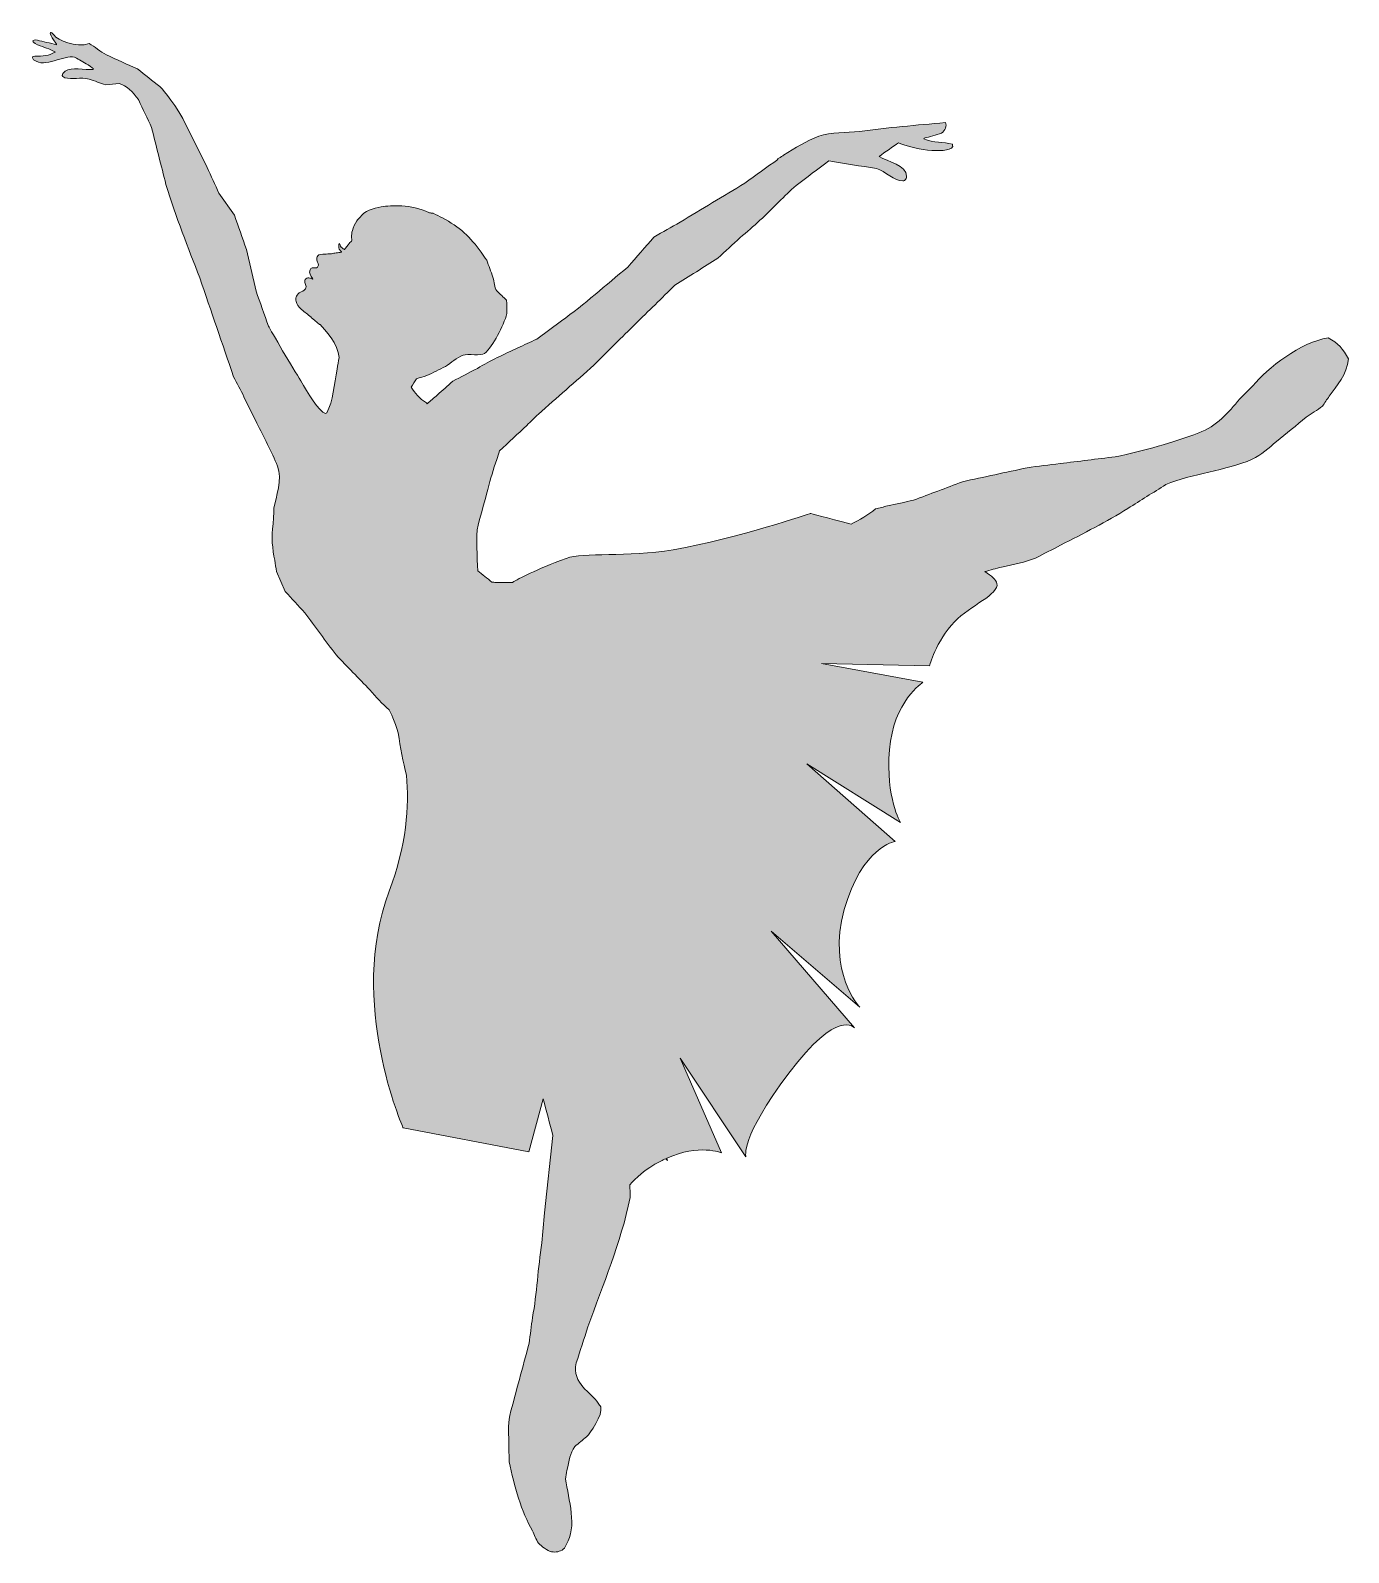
# Model space of a CAD drawing. Header units: inches. Extents: x 11.4 to 68.2, y -73 to -7.4.
import ezdxf

# ---------------------------------------------------------------- set-up
doc = ezdxf.new("R2010")
doc.units = ezdxf.units.IN
doc.header["$MEASUREMENT"] = 0
doc.layers.add('Layer 1', color=7, linetype='Continuous')

msp = doc.modelspace()

# ---------------------------------------------------------------- hatches: boundary and pattern name
at = {"layer": 'Layer 1'}
h = msp.add_hatch(color=250, dxfattribs=at)
edge = h.paths.add_edge_path()
edge.add_spline(control_points=[(67.365, -20.651), (66.209, -20.834), (64.732, -21.963), (64.123, -22.72), (64.123, -22.72), (63.554, -23.29), (63.554, -23.29), (63.073, -23.882), (62.564, -24.461), (61.786, -24.754), (60.677, -25.171), (59.416, -25.534), (58.191, -25.783), (57.399, -25.88), (56.602, -25.977), (55.807, -26.075), (55.334, -26.134), (54.865, -26.194), (54.391, -26.254), (53.461, -26.456), (52.527, -26.658), (51.597, -26.859), (50.894, -27.126), (50.193, -27.391), (49.49, -27.658), (49.115, -27.738), (48.739, -27.818), (48.366, -27.9), (48.194, -27.944), (48.023, -27.987), (47.852, -28.029), (47.531, -28.292), (47.17, -28.503), (46.794, -28.691), (45.768, -28.408), (45.034, -28.225), (45.034, -28.225), (45.034, -28.225), (41.958, -29.297), (39.119, -29.791), (37.11, -30.139), (35.266, -29.879), (34.506, -30.164), (33.173, -30.663), (32.475, -31.033), (32.19, -31.198), (31.949, -31.2), (31.708, -31.201), (31.467, -31.203), (31.414, -31.199), (31.361, -31.192), (31.308, -31.188), (31.104, -31.024), (30.901, -30.861), (30.697, -30.696), (30.687, -30.155), (30.595, -29.232), (30.708, -28.734), (30.85, -28.223), (30.991, -27.71), (31.132, -27.198), (31.253, -26.728), (31.361, -26.311), (31.52, -25.902), (31.561, -25.778), (31.598, -25.654), (31.639, -25.529), (32.031, -25.161), (32.423, -24.793), (32.814, -24.428), (32.979, -24.266), (33.145, -24.104), (33.31, -23.944), (34.11, -23.241), (34.907, -22.538), (35.706, -21.837), (36.013, -21.527), (36.32, -21.216), (36.627, -20.906), (37.2, -20.345), (37.771, -19.783), (38.345, -19.223), (38.627, -18.944), (38.91, -18.666), (39.191, -18.388), (39.813, -17.996), (40.434, -17.607), (41.056, -17.214), (41.374, -16.921), (41.693, -16.624), (42.011, -16.331), (42.596, -15.857), (43.15, -15.323), (43.681, -14.794), (43.928, -14.548), (44.166, -14.311), (44.422, -14.084), (44.89, -13.735), (45.356, -13.38), (45.83, -13.026), (46.517, -13.135), (47.204, -13.243), (47.892, -13.354), (48.278, -13.472), (48.668, -13.889), (49.024, -13.888), (49.085, -13.883), (49.039, -13.892), (49.096, -13.871), (49.174, -13.818), (49.193, -13.76), (49.183, -13.683), (49.203, -13.217), (48.372, -13.039), (48.002, -12.84), (48.274, -12.623), (48.603, -12.422), (48.843, -12.239), (49.331, -12.492), (50.909, -12.771), (51.187, -12.407), (51.179, -12.372), (51.172, -12.336), (51.163, -12.301), (50.77, -12.189), (50.359, -12.278), (49.93, -12.07), (49.93, -12.07), (49.945, -12.049), (49.945, -12.049), (50.195, -11.974), (50.448, -11.899), (50.7, -11.823), (50.856, -11.726), (50.941, -11.499), (50.862, -11.374), (49.62, -11.473), (48.385, -11.595), (47.157, -11.753), (46.581, -11.828), (45.948, -11.761), (45.403, -11.96), (44.867, -12.154), (44.378, -12.471), (43.883, -12.78), (43.883, -12.78), (43.882, -12.78), (43.88, -12.78), (43.87, -12.787), (43.863, -12.793), (43.853, -12.799), (43.776, -12.845), (43.702, -12.894), (43.625, -12.94), (43.629, -12.946), (43.631, -12.952), (43.636, -12.958), (43.163, -13.299), (42.689, -13.641), (42.217, -13.983), (41.286, -14.543), (40.354, -15.104), (39.423, -15.666), (39.046, -15.878), (38.672, -16.092), (38.296, -16.306), (37.921, -16.739), (37.545, -17.17), (37.171, -17.601), (36.223, -18.377), (35.302, -19.209), (34.303, -19.924), (34.303, -19.924), (33.238, -20.712), (33.238, -20.712), (32.966, -20.836), (32.698, -20.962), (32.427, -21.087), (31.841, -21.345), (31.227, -21.654), (30.684, -21.97), (30.329, -22.155), (29.973, -22.34), (29.619, -22.526), (29.398, -22.724), (29.175, -22.923), (28.954, -23.12), (28.809, -23.245), (28.662, -23.369), (28.517, -23.496), (28.493, -23.47), (28.469, -23.447), (28.445, -23.423), (28.212, -23.311), (27.962, -23.006), (27.829, -22.781), (27.906, -22.659), (27.982, -22.538), (28.058, -22.418), (28.207, -22.373), (28.355, -22.329), (28.505, -22.284), (28.772, -22.152), (29.038, -22.017), (29.305, -21.885), (29.551, -21.734), (29.777, -21.509), (30.067, -21.401), (30.262, -21.329), (30.86, -21.44), (30.987, -21.329), (31.349, -21.018), (31.811, -20.14), (31.955, -19.609), (31.951, -19.417), (31.947, -19.223), (31.943, -19.029), (31.802, -18.895), (31.66, -18.763), (31.52, -18.63), (31.401, -18.463), (31.421, -18.263), (31.35, -18.038), (31.26, -17.79), (31.173, -17.546), (31.084, -17.299), (31.003, -17.185), (30.922, -17.073), (30.842, -16.96), (30.387, -16.316), (29.901, -15.854), (29.171, -15.483), (29.038, -15.415), (28.905, -15.346), (28.772, -15.278), (28.721, -15.273), (28.67, -15.268), (28.619, -15.262), (27.781, -14.878), (26.973, -14.931), (26.538, -15.01), (26.185, -15.064), (25.796, -15.184), (25.627, -15.452), (25.574, -15.497), (25.525, -15.545), (25.49, -15.601), (25.396, -15.736), (25.327, -15.883), (25.289, -16.028), (25.264, -16.117), (25.251, -16.224), (25.253, -16.316), (25.254, -16.357), (25.275, -16.411), (25.268, -16.451), (25.258, -16.495), (25.188, -16.538), (25.152, -16.581), (25.102, -16.644), (25.007, -16.801), (24.951, -16.839), (24.946, -16.838), (24.94, -16.837), (24.935, -16.835), (24.89, -16.812), (24.801, -16.753), (24.775, -16.697), (24.763, -16.666), (24.765, -16.605), (24.731, -16.588), (24.689, -16.62), (24.701, -16.778), (24.725, -16.825), (24.748, -16.87), (24.786, -16.907), (24.824, -16.942), (24.824, -16.946), (24.823, -16.951), (24.823, -16.956), (24.749, -16.983), (24.662, -16.981), (24.585, -16.99), (24.517, -16.998), (24.457, -17.021), (24.392, -17.025), (24.289, -17.032), (24.184, -17.037), (24.081, -17.047), (24.024, -17.052), (23.839, -17.037), (23.797, -17.115), (23.764, -17.172), (23.751, -17.245), (23.757, -17.305), (23.772, -17.438), (23.887, -17.461), (23.793, -17.6), (23.729, -17.693), (23.626, -17.607), (23.558, -17.629), (23.519, -17.643), (23.481, -17.694), (23.468, -17.722), (23.403, -17.851), (23.485, -17.974), (23.583, -18.114), (23.583, -18.114), (23.576, -18.12), (23.576, -18.12), (23.573, -18.121), (23.572, -18.121), (23.569, -18.121), (23.532, -18.096), (23.492, -18.083), (23.455, -18.075), (23.421, -18.067), (23.394, -18.062), (23.363, -18.062), (23.311, -18.06), (23.258, -18.134), (23.245, -18.174), (23.206, -18.307), (23.356, -18.39), (23.264, -18.547), (23.217, -18.631), (23.095, -18.655), (23.026, -18.693), (22.994, -18.714), (22.92, -18.8), (22.884, -18.854), (22.884, -18.859), (22.882, -18.859), (22.88, -18.862), (22.873, -18.875), (22.866, -18.888), (22.863, -18.894), (22.863, -18.894), (22.863, -18.895), (22.863, -18.897), (22.846, -18.941), (22.839, -19.007), (22.863, -19.091), (22.887, -19.203), (22.973, -19.328), (23.097, -19.427), (23.236, -19.538), (23.368, -19.656), (23.507, -19.764), (23.51, -19.772), (23.513, -19.781), (23.522, -19.788), (23.583, -19.831), (23.742, -19.966), (23.872, -20.075), (23.882, -20.076), (23.891, -20.082), (23.899, -20.084), (24.081, -20.271), (24.702, -20.954), (24.714, -21.498), (24.688, -21.668), (24.66, -21.837), (24.634, -22.005), (24.505, -22.669), (24.468, -23.369), (24.185, -23.894), (24.165, -23.901), (24.145, -23.91), (24.126, -23.919), (23.857, -23.829), (23.364, -23.01), (23.062, -22.505), (23.062, -22.505), (23.07, -22.504), (23.07, -22.504), (22.735, -22.014), (21.771, -20.322), (21.671, -20.148), (21.494, -19.646), (21.313, -19.144), (21.135, -18.642), (21.135, -18.642), (20.724, -16.84), (20.724, -16.84), (20.551, -16.347), (20.377, -15.854), (20.203, -15.362), (20.203, -15.362), (19.538, -14.419), (19.538, -14.419), (19.369, -14.048), (19.198, -13.676), (19.029, -13.305), (19.029, -13.305), (17.975, -11.199), (17.975, -11.199), (17.529, -10.385), (16.991, -9.817), (16.991, -9.817), (16.668, -9.569), (16.346, -9.318), (16.028, -9.057), (15.578, -8.857), (15.13, -8.653), (14.681, -8.452), (14.422, -8.322), (14.188, -8.088), (13.94, -7.958), (13.376, -8.177), (12.567, -7.802), (12.427, -7.6), (12.287, -7.397), (12.18, -7.471), (12.344, -7.709), (12.507, -7.947), (12.473, -7.903), (12.536, -7.986), (12.536, -7.986), (12.536, -8.013), (12.536, -8.013), (12.262, -7.948), (11.938, -7.876), (11.713, -7.821), (11.487, -7.767), (11.408, -7.887), (11.713, -8.013), (12.017, -8.14), (12.202, -8.187), (12.481, -8.314), (12.463, -8.322), (12.444, -8.334), (12.427, -8.343), (12.232, -8.481), (11.947, -8.514), (11.601, -8.508), (11.438, -8.489), (11.454, -8.66), (11.656, -8.726), (12.152, -8.993), (12.983, -8.356), (13.388, -8.59), (13.591, -8.709), (13.714, -8.769), (13.993, -8.949), (14.271, -9.128), (13.993, -9.084), (13.993, -9.084), (13.526, -9.069), (13.027, -8.967), (12.812, -9.249), (12.728, -9.398), (12.835, -9.393), (12.893, -9.441), (13.206, -9.515), (13.563, -9.409), (13.94, -9.496), (14.178, -9.58), (14.416, -9.662), (14.652, -9.744), (14.845, -9.726), (15.039, -9.708), (15.232, -9.69), (15.553, -9.755), (15.821, -10.056), (16.062, -10.378), (16.062, -10.385), (16.062, -10.393), (16.061, -10.4), (16.066, -10.4), (16.071, -10.4), (16.077, -10.401), (16.263, -10.796), (16.448, -11.193), (16.634, -11.586), (16.838, -12.404), (17.045, -13.224), (17.25, -14.043), (17.686, -15.457), (18.201, -16.756), (18.715, -18.073), (19.198, -19.493), (19.684, -20.914), (20.168, -22.333), (20.316, -22.619), (20.466, -22.905), (20.616, -23.192), (20.616, -23.192), (21.172, -24.331), (21.172, -24.331), (21.477, -24.929), (21.81, -25.555), (22.067, -26.194), (22.278, -26.719), (21.999, -27.541), (21.909, -27.997), (21.899, -28.223), (21.886, -28.447), (21.874, -28.675), (21.784, -29.235), (21.843, -29.761), (21.946, -30.247), (21.971, -30.41), (21.994, -30.571), (22.019, -30.732), (22.019, -30.732), (22.395, -31.591), (22.395, -31.591), (22.676, -31.897), (22.959, -32.204), (23.242, -32.511), (23.689, -33.116), (24.136, -33.721), (24.585, -34.327), (25.073, -34.831), (25.561, -35.335), (26.049, -35.839), (26.29, -36.137), (26.58, -36.431), (26.878, -36.701), (26.945, -36.829), (27.107, -37.165), (27.27, -37.685), (27.355, -38.33), (27.483, -38.934), (27.627, -39.519), (27.744, -40.829), (27.63, -42.527), (26.875, -44.521), (25.072, -49.288), (27.479, -54.718), (27.479, -54.718), (27.479, -54.718), (32.894, -55.757), (32.894, -55.757), (32.894, -55.757), (33.518, -53.468), (33.518, -53.468), (33.659, -53.997), (33.799, -54.527), (33.939, -55.057), (33.939, -55.057), (33.577, -58.385), (33.577, -58.385), (33.539, -58.816), (33.504, -59.248), (33.467, -59.68), (33.281, -60.776), (33.26, -61.858), (33.056, -62.898), (33.006, -63.27), (32.959, -63.642), (32.912, -64.012), (32.632, -65.05), (32.354, -66.086), (32.075, -67.123), (31.988, -67.542), (32.038, -67.973), (32.038, -68.429), (32.038, -68.429), (32.052, -69.12), (32.052, -69.12), (32.27, -70.16), (32.585, -71.289), (33.056, -72.096), (33.145, -72.272), (33.2, -72.471), (33.323, -72.63), (33.426, -72.762), (33.715, -72.973), (33.88, -73.004), (34.05, -73.037), (34.246, -72.995), (34.387, -72.895), (34.456, -72.846), (34.478, -72.751), (34.521, -72.677), (34.991, -71.963), (34.616, -70.738), (34.484, -69.869), (34.504, -69.746), (34.524, -69.62), (34.543, -69.494), (34.635, -69.056), (34.673, -68.759), (34.884, -68.465), (35.052, -68.324), (35.223, -68.183), (35.39, -68.042), (35.55, -67.915), (36.091, -67.087), (36.008, -66.759), (35.968, -66.703), (35.929, -66.644), (35.888, -66.591), (35.594, -66.122), (34.75, -65.773), (34.944, -64.858), (35.113, -64.339), (35.282, -63.819), (35.451, -63.298), (36.097, -61.469), (36.862, -59.734), (37.267, -57.721), (37.266, -57.54), (37.262, -57.361), (37.26, -57.18), (37.488, -56.894), (37.886, -56.529), (38.589, -56.152), (38.665, -56.111), (38.735, -56.087), (38.808, -56.052), (38.831, -56.076), (38.85, -56.106), (38.874, -56.13), (38.867, -56.099), (38.858, -56.065), (38.85, -56.033), (40.239, -55.398), (41.215, -55.802), (41.215, -55.802), (41.215, -55.802), (39.424, -51.715), (39.424, -51.715), (39.424, -51.715), (42.261, -55.971), (42.261, -55.971), (42.261, -55.971), (41.989, -55.181), (44.113, -52.361), (46.237, -49.537), (46.94, -50.407), (46.94, -50.407), (46.94, -50.407), (43.354, -46.233), (43.354, -46.233), (43.354, -46.233), (47.169, -49.523), (47.169, -49.523), (47.169, -49.523), (45.752, -48.022), (46.504, -45.312), (47.256, -42.602), (48.695, -42.373), (48.695, -42.373), (48.695, -42.373), (44.883, -39.025), (44.883, -39.025), (44.883, -39.025), (48.922, -41.548), (48.922, -41.548), (48.922, -41.548), (48.289, -40.502), (48.452, -38.42), (48.615, -36.339), (49.897, -35.507), (49.897, -35.507), (49.897, -35.507), (45.527, -34.698), (45.527, -34.698), (45.527, -34.698), (50.18, -34.804), (50.18, -34.804), (50.18, -34.804), (50.438, -33.76), (51.266, -32.886), (51.915, -32.201), (53.198, -31.72), (53.085, -31.242), (53.049, -31.089), (52.856, -30.916), (52.559, -30.736), (52.802, -30.669), (53.044, -30.601), (53.289, -30.539), (53.798, -30.41), (54.301, -30.34), (54.754, -30.152), (55.114, -29.965), (55.472, -29.78), (55.831, -29.595), (56.831, -29.085), (57.801, -28.59), (58.736, -28.009), (59.28, -27.667), (59.826, -27.323), (60.369, -26.981), (61.489, -26.498), (62.969, -26.385), (64.086, -25.891), (64.503, -25.706), (64.805, -25.393), (65.139, -25.129), (65.565, -24.778), (65.994, -24.428), (66.42, -24.076), (66.655, -23.919), (66.889, -23.761), (67.123, -23.605), (67.22, -23.459), (67.316, -23.315), (67.413, -23.169), (67.729, -22.72), (68.19, -22.24), (68.249, -21.558), (68.005, -21.148), (67.803, -20.871), (67.365, -20.651)], knot_values=[0, 0, 0, 0, 1, 1, 1, 2, 2, 2, 3, 3, 3, 4, 4, 4, 5, 5, 5, 6, 6, 6, 7, 7, 7, 8, 8, 8, 9, 9, 9, 10, 10, 10, 11, 11, 11, 12, 12, 12, 13, 13, 13, 14, 14, 14, 15, 15, 15, 16, 16, 16, 17, 17, 17, 18, 18, 18, 19, 19, 19, 20, 20, 20, 21, 21, 21, 22, 22, 22, 23, 23, 23, 24, 24, 24, 25, 25, 25, 26, 26, 26, 27, 27, 27, 28, 28, 28, 29, 29, 29, 30, 30, 30, 31, 31, 31, 32, 32, 32, 33, 33, 33, 34, 34, 34, 35, 35, 35, 36, 36, 36, 37, 37, 37, 38, 38, 38, 39, 39, 39, 40, 40, 40, 41, 41, 41, 42, 42, 42, 43, 43, 43, 44, 44, 44, 45, 45, 45, 46, 46, 46, 47, 47, 47, 48, 48, 48, 49, 49, 49, 50, 50, 50, 51, 51, 51, 52, 52, 52, 53, 53, 53, 54, 54, 54, 55, 55, 55, 56, 56, 56, 57, 57, 57, 58, 58, 58, 59, 59, 59, 60, 60, 60, 61, 61, 61, 62, 62, 62, 63, 63, 63, 64, 64, 64, 65, 65, 65, 66, 66, 66, 67, 67, 67, 68, 68, 68, 69, 69, 69, 70, 70, 70, 71, 71, 71, 72, 72, 72, 73, 73, 73, 74, 74, 74, 75, 75, 75, 76, 76, 76, 77, 77, 77, 78, 78, 78, 79, 79, 79, 80, 80, 80, 81, 81, 81, 82, 82, 82, 83, 83, 83, 84, 84, 84, 85, 85, 85, 86, 86, 86, 87, 87, 87, 88, 88, 88, 89, 89, 89, 90, 90, 90, 91, 91, 91, 92, 92, 92, 93, 93, 93, 94, 94, 94, 95, 95, 95, 96, 96, 96, 97, 97, 97, 98, 98, 98, 99, 99, 99, 100, 100, 100, 101, 101, 101, 102, 102, 102, 103, 103, 103, 104, 104, 104, 105, 105, 105, 106, 106, 106, 107, 107, 107, 108, 108, 108, 109, 109, 109, 110, 110, 110, 111, 111, 111, 112, 112, 112, 113, 113, 113, 114, 114, 114, 115, 115, 115, 116, 116, 116, 117, 117, 117, 118, 118, 118, 119, 119, 119, 120, 120, 120, 121, 121, 121, 122, 122, 122, 123, 123, 123, 124, 124, 124, 125, 125, 125, 126, 126, 126, 127, 127, 127, 128, 128, 128, 129, 129, 129, 130, 130, 130, 131, 131, 131, 132, 132, 132, 133, 133, 133, 134, 134, 134, 135, 135, 135, 136, 136, 136, 137, 137, 137, 138, 138, 138, 139, 139, 139, 140, 140, 140, 141, 141, 141, 142, 142, 142, 143, 143, 143, 144, 144, 144, 145, 145, 145, 146, 146, 146, 147, 147, 147, 148, 148, 148, 149, 149, 149, 150, 150, 150, 151, 151, 151, 152, 152, 152, 153, 153, 153, 154, 154, 154, 155, 155, 155, 156, 156, 156, 157, 157, 157, 158, 158, 158, 159, 159, 159, 160, 160, 160, 161, 161, 161, 162, 162, 162, 163, 163, 163, 164, 164, 164, 165, 165, 165, 166, 166, 166, 167, 167, 167, 168, 168, 168, 169, 169, 169, 170, 170, 170, 171, 171, 171, 172, 172, 172, 173, 173, 173, 174, 174, 174, 175, 175, 175, 176, 176, 176, 177, 177, 177, 178, 178, 178, 179, 179, 179, 180, 180, 180, 181, 181, 181, 182, 182, 182, 183, 183, 183, 184, 184, 184, 185, 185, 185, 186, 186, 186, 187, 187, 187, 188, 188, 188, 189, 189, 189, 190, 190, 190, 191, 191, 191, 192, 192, 192, 193, 193, 193, 194, 194, 194, 195, 195, 195, 196, 196, 196, 197, 197, 197, 198, 198, 198, 199, 199, 199, 200, 200, 200, 201, 201, 201, 202, 202, 202, 203, 203, 203, 204, 204, 204, 205, 205, 205, 206, 206, 206, 207, 207, 207, 208, 208, 208, 209, 209, 209, 210, 210, 210, 211, 211, 211, 212, 212, 212, 213, 213, 213, 214, 214, 214, 215, 215, 215, 216, 216, 216, 217, 217, 217, 218, 218, 218, 219, 219, 219, 220, 220, 220, 221, 221, 221, 222, 222, 222, 223, 223, 223, 224, 224, 224, 225, 225, 225, 226, 226, 226, 227, 227, 227, 228, 228, 228, 229, 229, 229, 230, 230, 230, 231, 231, 231, 232, 232, 232, 233, 233, 233, 234, 234, 234, 235, 235, 235, 236, 236, 236, 236], degree=3, periodic=1)

# ---------------------------------------------------------------- linework, layer by layer
at = {"layer": 'Layer 1', "lineweight": 0}
msp.add_open_spline([(67.365, -20.651), (66.209, -20.834), (64.732, -21.963), (64.123, -22.72), (64.123, -22.72), (63.554, -23.29), (63.554, -23.29), (63.073, -23.882), (62.564, -24.461), (61.786, -24.754), (60.677, -25.171), (59.416, -25.534), (58.191, -25.783), (57.399, -25.88), (56.602, -25.977), (55.807, -26.075), (55.334, -26.134), (54.865, -26.194), (54.391, -26.254), (53.461, -26.456), (52.527, -26.658), (51.597, -26.859), (50.894, -27.126), (50.193, -27.391), (49.49, -27.658), (49.115, -27.738), (48.739, -27.818), (48.366, -27.9), (48.194, -27.944), (48.023, -27.987), (47.852, -28.029), (47.531, -28.292), (47.17, -28.503), (46.794, -28.691), (45.768, -28.408), (45.034, -28.225), (45.034, -28.225), (45.034, -28.225), (41.958, -29.297), (39.119, -29.791), (37.11, -30.139), (35.266, -29.879), (34.506, -30.164), (33.173, -30.663), (32.475, -31.033), (32.19, -31.198), (31.949, -31.2), (31.708, -31.201), (31.467, -31.203), (31.414, -31.199), (31.361, -31.192), (31.308, -31.188), (31.104, -31.024), (30.901, -30.861), (30.697, -30.696), (30.687, -30.155), (30.595, -29.232), (30.708, -28.734), (30.85, -28.223), (30.991, -27.71), (31.132, -27.198), (31.253, -26.728), (31.361, -26.311), (31.52, -25.902), (31.561, -25.778), (31.598, -25.654), (31.639, -25.529), (32.031, -25.161), (32.423, -24.793), (32.814, -24.428), (32.979, -24.266), (33.145, -24.104), (33.31, -23.944), (34.11, -23.241), (34.907, -22.538), (35.706, -21.837), (36.013, -21.527), (36.32, -21.216), (36.627, -20.906), (37.2, -20.345), (37.771, -19.783), (38.345, -19.223), (38.627, -18.944), (38.91, -18.666), (39.191, -18.388), (39.813, -17.996), (40.434, -17.607), (41.056, -17.214), (41.374, -16.921), (41.693, -16.624), (42.011, -16.331), (42.596, -15.857), (43.15, -15.323), (43.681, -14.794), (43.928, -14.548), (44.166, -14.311), (44.422, -14.084), (44.89, -13.735), (45.356, -13.38), (45.83, -13.026), (46.517, -13.135), (47.204, -13.243), (47.892, -13.354), (48.278, -13.472), (48.668, -13.889), (49.024, -13.888), (49.085, -13.883), (49.039, -13.892), (49.096, -13.871), (49.174, -13.818), (49.193, -13.76), (49.183, -13.683), (49.203, -13.217), (48.372, -13.039), (48.002, -12.84), (48.274, -12.623), (48.603, -12.422), (48.843, -12.239), (49.331, -12.492), (50.909, -12.771), (51.187, -12.407), (51.179, -12.372), (51.172, -12.336), (51.163, -12.301), (50.77, -12.189), (50.359, -12.278), (49.93, -12.07), (49.93, -12.07), (49.945, -12.049), (49.945, -12.049), (50.195, -11.974), (50.448, -11.899), (50.7, -11.823), (50.856, -11.726), (50.941, -11.499), (50.862, -11.374), (49.62, -11.473), (48.385, -11.595), (47.157, -11.753), (46.581, -11.828), (45.948, -11.761), (45.403, -11.96), (44.867, -12.154), (44.378, -12.471), (43.883, -12.78), (43.883, -12.78), (43.882, -12.78), (43.88, -12.78), (43.87, -12.787), (43.863, -12.793), (43.853, -12.799), (43.776, -12.845), (43.702, -12.894), (43.625, -12.94), (43.629, -12.946), (43.631, -12.952), (43.636, -12.958), (43.163, -13.299), (42.689, -13.641), (42.217, -13.983), (41.286, -14.543), (40.354, -15.104), (39.423, -15.666), (39.046, -15.878), (38.672, -16.092), (38.296, -16.306), (37.921, -16.739), (37.545, -17.17), (37.171, -17.601), (36.223, -18.377), (35.302, -19.209), (34.303, -19.924), (34.303, -19.924), (33.238, -20.712), (33.238, -20.712), (32.966, -20.836), (32.698, -20.962), (32.427, -21.087), (31.841, -21.345), (31.227, -21.654), (30.684, -21.97), (30.329, -22.155), (29.973, -22.34), (29.619, -22.526), (29.398, -22.724), (29.175, -22.923), (28.954, -23.12), (28.809, -23.245), (28.662, -23.369), (28.517, -23.496), (28.493, -23.47), (28.469, -23.447), (28.445, -23.423), (28.212, -23.311), (27.962, -23.006), (27.829, -22.781), (27.906, -22.659), (27.982, -22.538), (28.058, -22.418), (28.207, -22.373), (28.355, -22.329), (28.505, -22.284), (28.772, -22.152), (29.038, -22.017), (29.305, -21.885), (29.551, -21.734), (29.777, -21.509), (30.067, -21.401), (30.262, -21.329), (30.86, -21.44), (30.987, -21.329), (31.349, -21.018), (31.811, -20.14), (31.955, -19.609), (31.951, -19.417), (31.947, -19.223), (31.943, -19.029), (31.802, -18.895), (31.66, -18.763), (31.52, -18.63), (31.401, -18.463), (31.421, -18.263), (31.35, -18.038), (31.26, -17.79), (31.173, -17.546), (31.084, -17.299), (31.003, -17.185), (30.922, -17.073), (30.842, -16.96), (30.387, -16.316), (29.901, -15.854), (29.171, -15.483), (29.038, -15.415), (28.905, -15.346), (28.772, -15.278), (28.721, -15.273), (28.67, -15.268), (28.619, -15.262), (27.781, -14.878), (26.973, -14.931), (26.538, -15.01), (26.185, -15.064), (25.796, -15.184), (25.627, -15.452), (25.574, -15.497), (25.525, -15.545), (25.49, -15.601), (25.396, -15.736), (25.327, -15.883), (25.289, -16.028), (25.264, -16.117), (25.251, -16.224), (25.253, -16.316), (25.254, -16.357), (25.275, -16.411), (25.268, -16.451), (25.258, -16.495), (25.188, -16.538), (25.152, -16.581), (25.102, -16.644), (25.007, -16.801), (24.951, -16.839), (24.946, -16.838), (24.94, -16.837), (24.935, -16.835), (24.89, -16.812), (24.801, -16.753), (24.775, -16.697), (24.763, -16.666), (24.765, -16.605), (24.731, -16.588), (24.689, -16.62), (24.701, -16.778), (24.725, -16.825), (24.748, -16.87), (24.786, -16.907), (24.824, -16.942), (24.824, -16.946), (24.823, -16.951), (24.823, -16.956), (24.749, -16.983), (24.662, -16.981), (24.585, -16.99), (24.517, -16.998), (24.457, -17.021), (24.392, -17.025), (24.289, -17.032), (24.184, -17.037), (24.081, -17.047), (24.024, -17.052), (23.839, -17.037), (23.797, -17.115), (23.764, -17.172), (23.751, -17.245), (23.757, -17.305), (23.772, -17.438), (23.887, -17.461), (23.793, -17.6), (23.729, -17.693), (23.626, -17.607), (23.558, -17.629), (23.519, -17.643), (23.481, -17.694), (23.468, -17.722), (23.403, -17.851), (23.485, -17.974), (23.583, -18.114), (23.583, -18.114), (23.576, -18.12), (23.576, -18.12), (23.573, -18.121), (23.572, -18.121), (23.569, -18.121), (23.532, -18.096), (23.492, -18.083), (23.455, -18.075), (23.421, -18.067), (23.394, -18.062), (23.363, -18.062), (23.311, -18.06), (23.258, -18.134), (23.245, -18.174), (23.206, -18.307), (23.356, -18.39), (23.264, -18.547), (23.217, -18.631), (23.095, -18.655), (23.026, -18.693), (22.994, -18.714), (22.92, -18.8), (22.884, -18.854), (22.884, -18.859), (22.882, -18.859), (22.88, -18.862), (22.873, -18.875), (22.866, -18.888), (22.863, -18.894), (22.863, -18.894), (22.863, -18.895), (22.863, -18.897), (22.846, -18.941), (22.839, -19.007), (22.863, -19.091), (22.887, -19.203), (22.973, -19.328), (23.097, -19.427), (23.236, -19.538), (23.368, -19.656), (23.507, -19.764), (23.51, -19.772), (23.513, -19.781), (23.522, -19.788), (23.583, -19.831), (23.742, -19.966), (23.872, -20.075), (23.882, -20.076), (23.891, -20.082), (23.899, -20.084), (24.081, -20.271), (24.702, -20.954), (24.714, -21.498), (24.688, -21.668), (24.66, -21.837), (24.634, -22.005), (24.505, -22.669), (24.468, -23.369), (24.185, -23.894), (24.165, -23.901), (24.145, -23.91), (24.126, -23.919), (23.857, -23.829), (23.364, -23.01), (23.062, -22.505), (23.062, -22.505), (23.07, -22.504), (23.07, -22.504), (22.735, -22.014), (21.771, -20.322), (21.671, -20.148), (21.494, -19.646), (21.313, -19.144), (21.135, -18.642), (21.135, -18.642), (20.724, -16.84), (20.724, -16.84), (20.551, -16.347), (20.377, -15.854), (20.203, -15.362), (20.203, -15.362), (19.538, -14.419), (19.538, -14.419), (19.369, -14.048), (19.198, -13.676), (19.029, -13.305), (19.029, -13.305), (17.975, -11.199), (17.975, -11.199), (17.529, -10.385), (16.991, -9.817), (16.991, -9.817), (16.668, -9.569), (16.346, -9.318), (16.028, -9.057), (15.578, -8.857), (15.13, -8.653), (14.681, -8.452), (14.422, -8.322), (14.188, -8.088), (13.94, -7.958), (13.376, -8.177), (12.567, -7.802), (12.427, -7.6), (12.287, -7.397), (12.18, -7.471), (12.344, -7.709), (12.507, -7.947), (12.473, -7.903), (12.536, -7.986), (12.536, -7.986), (12.536, -8.013), (12.536, -8.013), (12.262, -7.948), (11.938, -7.876), (11.713, -7.821), (11.487, -7.767), (11.408, -7.887), (11.713, -8.013), (12.017, -8.14), (12.202, -8.187), (12.481, -8.314), (12.463, -8.322), (12.444, -8.334), (12.427, -8.343), (12.232, -8.481), (11.947, -8.514), (11.601, -8.508), (11.438, -8.489), (11.454, -8.66), (11.656, -8.726), (12.152, -8.993), (12.983, -8.356), (13.388, -8.59), (13.591, -8.709), (13.714, -8.769), (13.993, -8.949), (14.271, -9.128), (13.993, -9.084), (13.993, -9.084), (13.526, -9.069), (13.027, -8.967), (12.812, -9.249), (12.728, -9.398), (12.835, -9.393), (12.893, -9.441), (13.206, -9.515), (13.563, -9.409), (13.94, -9.496), (14.178, -9.58), (14.416, -9.662), (14.652, -9.744), (14.845, -9.726), (15.039, -9.708), (15.232, -9.69), (15.553, -9.755), (15.821, -10.056), (16.062, -10.378), (16.062, -10.385), (16.062, -10.393), (16.061, -10.4), (16.066, -10.4), (16.071, -10.4), (16.077, -10.401), (16.263, -10.796), (16.448, -11.193), (16.634, -11.586), (16.838, -12.404), (17.045, -13.224), (17.25, -14.043), (17.686, -15.457), (18.201, -16.756), (18.715, -18.073), (19.198, -19.493), (19.684, -20.914), (20.168, -22.333), (20.316, -22.619), (20.466, -22.905), (20.616, -23.192), (20.616, -23.192), (21.172, -24.331), (21.172, -24.331), (21.477, -24.929), (21.81, -25.555), (22.067, -26.194), (22.278, -26.719), (21.999, -27.541), (21.909, -27.997), (21.899, -28.223), (21.886, -28.447), (21.874, -28.675), (21.784, -29.235), (21.843, -29.761), (21.946, -30.247), (21.971, -30.41), (21.994, -30.571), (22.019, -30.732), (22.019, -30.732), (22.395, -31.591), (22.395, -31.591), (22.676, -31.897), (22.959, -32.204), (23.242, -32.511), (23.689, -33.116), (24.136, -33.721), (24.585, -34.327), (25.073, -34.831), (25.561, -35.335), (26.049, -35.839), (26.29, -36.137), (26.58, -36.431), (26.878, -36.701), (26.945, -36.829), (27.107, -37.165), (27.27, -37.685), (27.355, -38.33), (27.483, -38.934), (27.627, -39.519), (27.744, -40.829), (27.63, -42.527), (26.875, -44.521), (25.072, -49.288), (27.479, -54.718), (27.479, -54.718), (27.479, -54.718), (32.894, -55.757), (32.894, -55.757), (32.894, -55.757), (33.518, -53.468), (33.518, -53.468), (33.659, -53.997), (33.799, -54.527), (33.939, -55.057), (33.939, -55.057), (33.577, -58.385), (33.577, -58.385), (33.539, -58.816), (33.504, -59.248), (33.467, -59.68), (33.281, -60.776), (33.26, -61.858), (33.056, -62.898), (33.006, -63.27), (32.959, -63.642), (32.912, -64.012), (32.632, -65.05), (32.354, -66.086), (32.075, -67.123), (31.988, -67.542), (32.038, -67.973), (32.038, -68.429), (32.038, -68.429), (32.052, -69.12), (32.052, -69.12), (32.27, -70.16), (32.585, -71.289), (33.056, -72.096), (33.145, -72.272), (33.2, -72.471), (33.323, -72.63), (33.426, -72.762), (33.715, -72.973), (33.88, -73.004), (34.05, -73.037), (34.246, -72.995), (34.387, -72.895), (34.456, -72.846), (34.478, -72.751), (34.521, -72.677), (34.991, -71.963), (34.616, -70.738), (34.484, -69.869), (34.504, -69.746), (34.524, -69.62), (34.543, -69.494), (34.635, -69.056), (34.673, -68.759), (34.884, -68.465), (35.052, -68.324), (35.223, -68.183), (35.39, -68.042), (35.55, -67.915), (36.091, -67.087), (36.008, -66.759), (35.968, -66.703), (35.929, -66.644), (35.888, -66.591), (35.594, -66.122), (34.75, -65.773), (34.944, -64.858), (35.113, -64.339), (35.282, -63.819), (35.451, -63.298), (36.097, -61.469), (36.862, -59.734), (37.267, -57.721), (37.266, -57.54), (37.262, -57.361), (37.26, -57.18), (37.488, -56.894), (37.886, -56.529), (38.589, -56.152), (38.665, -56.111), (38.735, -56.087), (38.808, -56.052), (38.831, -56.076), (38.85, -56.106), (38.874, -56.13), (38.867, -56.099), (38.858, -56.065), (38.85, -56.033), (40.239, -55.398), (41.215, -55.802), (41.215, -55.802), (41.215, -55.802), (39.424, -51.715), (39.424, -51.715), (39.424, -51.715), (42.261, -55.971), (42.261, -55.971), (42.261, -55.971), (41.989, -55.181), (44.113, -52.361), (46.237, -49.537), (46.94, -50.407), (46.94, -50.407), (46.94, -50.407), (43.354, -46.233), (43.354, -46.233), (43.354, -46.233), (47.169, -49.523), (47.169, -49.523), (47.169, -49.523), (45.752, -48.022), (46.504, -45.312), (47.256, -42.602), (48.695, -42.373), (48.695, -42.373), (48.695, -42.373), (44.883, -39.025), (44.883, -39.025), (44.883, -39.025), (48.922, -41.548), (48.922, -41.548), (48.922, -41.548), (48.289, -40.502), (48.452, -38.42), (48.615, -36.339), (49.897, -35.507), (49.897, -35.507), (49.897, -35.507), (45.527, -34.698), (45.527, -34.698), (45.527, -34.698), (50.18, -34.804), (50.18, -34.804), (50.18, -34.804), (50.438, -33.76), (51.266, -32.886), (51.915, -32.201), (53.198, -31.72), (53.085, -31.242), (53.049, -31.089), (52.856, -30.916), (52.559, -30.736), (52.802, -30.669), (53.044, -30.601), (53.289, -30.539), (53.798, -30.41), (54.301, -30.34), (54.754, -30.152), (55.114, -29.965), (55.472, -29.78), (55.831, -29.595), (56.831, -29.085), (57.801, -28.59), (58.736, -28.009), (59.28, -27.667), (59.826, -27.323), (60.369, -26.981), (61.489, -26.498), (62.969, -26.385), (64.086, -25.891), (64.503, -25.706), (64.805, -25.393), (65.139, -25.129), (65.565, -24.778), (65.994, -24.428), (66.42, -24.076), (66.655, -23.919), (66.889, -23.761), (67.123, -23.605), (67.22, -23.459), (67.316, -23.315), (67.413, -23.169), (67.729, -22.72), (68.19, -22.24), (68.249, -21.558), (68.005, -21.148), (67.803, -20.871), (67.365, -20.651)], degree=3, knots=[0, 0, 0, 0, 1, 1, 1, 2, 2, 2, 3, 3, 3, 4, 4, 4, 5, 5, 5, 6, 6, 6, 7, 7, 7, 8, 8, 8, 9, 9, 9, 10, 10, 10, 11, 11, 11, 12, 12, 12, 13, 13, 13, 14, 14, 14, 15, 15, 15, 16, 16, 16, 17, 17, 17, 18, 18, 18, 19, 19, 19, 20, 20, 20, 21, 21, 21, 22, 22, 22, 23, 23, 23, 24, 24, 24, 25, 25, 25, 26, 26, 26, 27, 27, 27, 28, 28, 28, 29, 29, 29, 30, 30, 30, 31, 31, 31, 32, 32, 32, 33, 33, 33, 34, 34, 34, 35, 35, 35, 36, 36, 36, 37, 37, 37, 38, 38, 38, 39, 39, 39, 40, 40, 40, 41, 41, 41, 42, 42, 42, 43, 43, 43, 44, 44, 44, 45, 45, 45, 46, 46, 46, 47, 47, 47, 48, 48, 48, 49, 49, 49, 50, 50, 50, 51, 51, 51, 52, 52, 52, 53, 53, 53, 54, 54, 54, 55, 55, 55, 56, 56, 56, 57, 57, 57, 58, 58, 58, 59, 59, 59, 60, 60, 60, 61, 61, 61, 62, 62, 62, 63, 63, 63, 64, 64, 64, 65, 65, 65, 66, 66, 66, 67, 67, 67, 68, 68, 68, 69, 69, 69, 70, 70, 70, 71, 71, 71, 72, 72, 72, 73, 73, 73, 74, 74, 74, 75, 75, 75, 76, 76, 76, 77, 77, 77, 78, 78, 78, 79, 79, 79, 80, 80, 80, 81, 81, 81, 82, 82, 82, 83, 83, 83, 84, 84, 84, 85, 85, 85, 86, 86, 86, 87, 87, 87, 88, 88, 88, 89, 89, 89, 90, 90, 90, 91, 91, 91, 92, 92, 92, 93, 93, 93, 94, 94, 94, 95, 95, 95, 96, 96, 96, 97, 97, 97, 98, 98, 98, 99, 99, 99, 100, 100, 100, 101, 101, 101, 102, 102, 102, 103, 103, 103, 104, 104, 104, 105, 105, 105, 106, 106, 106, 107, 107, 107, 108, 108, 108, 109, 109, 109, 110, 110, 110, 111, 111, 111, 112, 112, 112, 113, 113, 113, 114, 114, 114, 115, 115, 115, 116, 116, 116, 117, 117, 117, 118, 118, 118, 119, 119, 119, 120, 120, 120, 121, 121, 121, 122, 122, 122, 123, 123, 123, 124, 124, 124, 125, 125, 125, 126, 126, 126, 127, 127, 127, 128, 128, 128, 129, 129, 129, 130, 130, 130, 131, 131, 131, 132, 132, 132, 133, 133, 133, 134, 134, 134, 135, 135, 135, 136, 136, 136, 137, 137, 137, 138, 138, 138, 139, 139, 139, 140, 140, 140, 141, 141, 141, 142, 142, 142, 143, 143, 143, 144, 144, 144, 145, 145, 145, 146, 146, 146, 147, 147, 147, 148, 148, 148, 149, 149, 149, 150, 150, 150, 151, 151, 151, 152, 152, 152, 153, 153, 153, 154, 154, 154, 155, 155, 155, 156, 156, 156, 157, 157, 157, 158, 158, 158, 159, 159, 159, 160, 160, 160, 161, 161, 161, 162, 162, 162, 163, 163, 163, 164, 164, 164, 165, 165, 165, 166, 166, 166, 167, 167, 167, 168, 168, 168, 169, 169, 169, 170, 170, 170, 171, 171, 171, 172, 172, 172, 173, 173, 173, 174, 174, 174, 175, 175, 175, 176, 176, 176, 177, 177, 177, 178, 178, 178, 179, 179, 179, 180, 180, 180, 181, 181, 181, 182, 182, 182, 183, 183, 183, 184, 184, 184, 185, 185, 185, 186, 186, 186, 187, 187, 187, 188, 188, 188, 189, 189, 189, 190, 190, 190, 191, 191, 191, 192, 192, 192, 193, 193, 193, 194, 194, 194, 195, 195, 195, 196, 196, 196, 197, 197, 197, 198, 198, 198, 199, 199, 199, 200, 200, 200, 201, 201, 201, 202, 202, 202, 203, 203, 203, 204, 204, 204, 205, 205, 205, 206, 206, 206, 207, 207, 207, 208, 208, 208, 209, 209, 209, 210, 210, 210, 211, 211, 211, 212, 212, 212, 213, 213, 213, 214, 214, 214, 215, 215, 215, 216, 216, 216, 217, 217, 217, 218, 218, 218, 219, 219, 219, 220, 220, 220, 221, 221, 221, 222, 222, 222, 223, 223, 223, 224, 224, 224, 225, 225, 225, 226, 226, 226, 227, 227, 227, 228, 228, 228, 229, 229, 229, 230, 230, 230, 231, 231, 231, 232, 232, 232, 233, 233, 233, 234, 234, 234, 235, 235, 235, 236, 236, 236, 236], dxfattribs=at)

doc.saveas('drawing.dxf')
